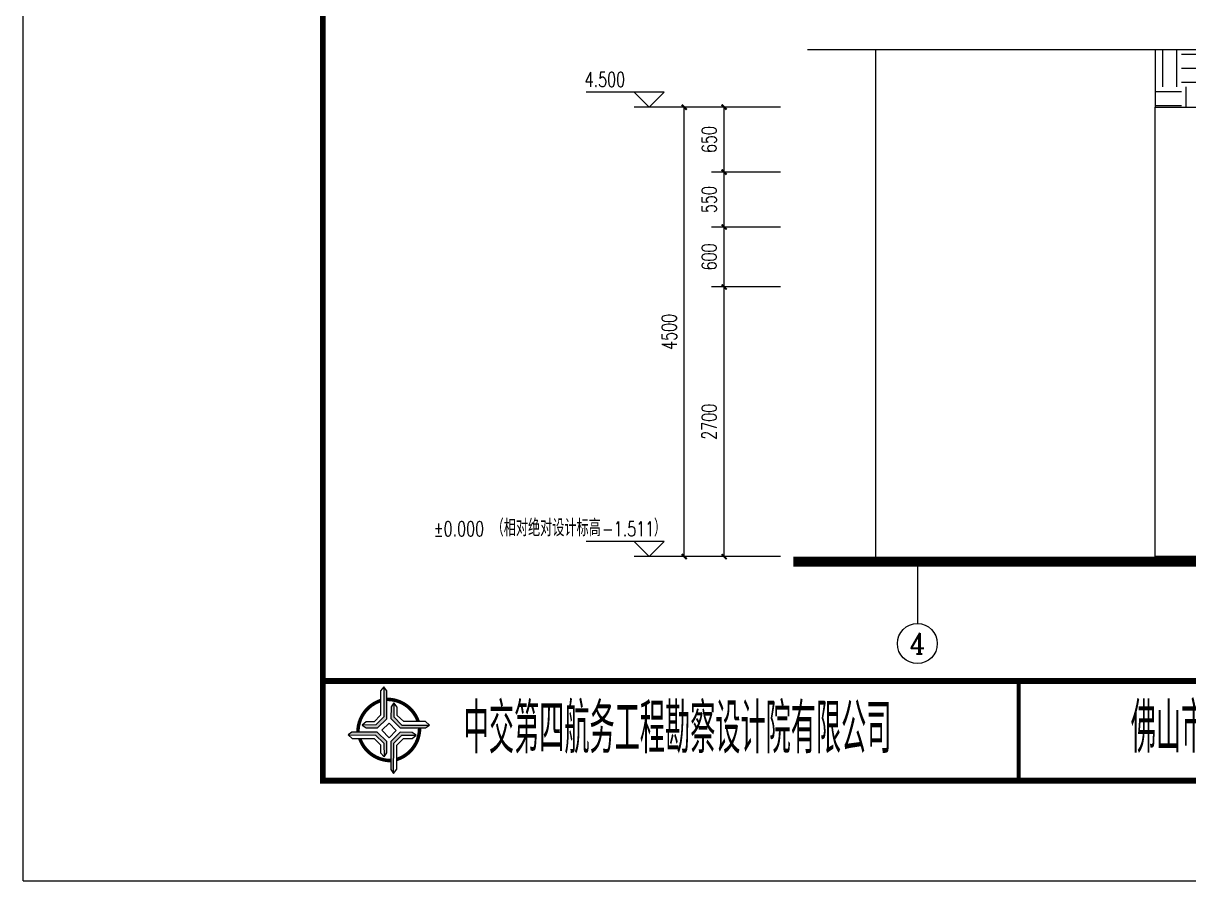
# Model space of a CAD drawing. Extents: x 45837 to 287007, y -98586 to 328021.
# Drawn here: x 119269 to 130941, y -39186 to -30601 of the extents above; entities that cross this region are included whole.
import ezdxf
from ezdxf.enums import TextEntityAlignment as Align

# ---------------------------------------------------------------- set-up
doc = ezdxf.new("R2010")
doc.units = 0
doc.header["$LTSCALE"] = 1000
doc.header["$MEASUREMENT"] = 0
for name, color, linetype in [('AXIS', 3, 'Continuous'), ('AXIS_TEXT', 7, 'Continuous'), ('DIM_ELEV', 3, 'Continuous'), ('DIM_SYMB', 3, 'Continuous'), ('HIDE_B', 7, 'Continuous'), ('PUB_DIM', 3, 'Continuous'), ('PUB_TEXT', 7, 'Continuous'), ('WALL', 9, 'Continuous'), ('图框', 7, 'Continuous')]:
    doc.layers.add(name, color=color, linetype=linetype)
doc.styles.add('_TCH_AXIS', font='COMPLEX', dxfattribs={"bigfont": 'GBCBIG'})
doc.styles.add('_TCH_DIM', font='SIMPLEX', dxfattribs={"bigfont": 'GBCBIG'})
doc.styles.add('COMPLEX', font='COMPLEX')
doc.styles.add('DIM_FONT', font='SIMPLEX', dxfattribs={"width": 0.7, "bigfont": 'GBCBIG'})
doc.styles.get("Standard").update_dxf_attribs({"font": 'gbenor.shx', "bigfont": 'gbcbig.shx'})
doc.dimstyles.new('DIMN50', dxfattribs={"dimscale": 0.5, "dimtxt": 300, "dimasz": 100, "dimexe": 250, "dimexo": 300, "dimgap": 150, "dimtad": 1, "dimdec": 0, "dimzin": 0, "dimdsep": 46, "dimtxsty": 'DIM_FONT', "dimblk": 'ARCHTICK', "dimcen": 0.09, "dimclrt": 7, "dimazin": 2, "dimtfac": 1, "dimtdec": 0, "dimtix": 1, "dimtmove": 2, "dimatfit": 3, "dimldrblk": 'ARCHTICK', "dimfxl": 0, "dimtolj": 1, "dimtzin": 0, "dimarcsym": 0})

# ---------------------------------------------------------------- blocks, each defined once
blk = doc.blocks.new('tb')
at = {"lineweight": -3}
h = blk.add_hatch(color=256, dxfattribs=at)
h.paths.add_polyline_path([(-1.23, -0.13), (-3.78, -0.14), (-4.14, -0.41), (-1.4, -0.44), (-0.56, -1.24), (-0.54, -2.62), (-0.27, -2.2), (-0.26, -1.06)])
h.paths.add_polyline_path([(0.13, -1.08), (0.14, -3.86), (0.41, -4.26), (0.44, -1.24), (1.25, -0.43), (2.66, -0.43), (2.26, -0.16), (1.07, -0.15)])
h.paths.add_polyline_path([(1.08, 0.3), (3.62, 0.3), (4.02, 0.56), (1.25, 0.57), (0.43, 1.39), (0.43, 2.8), (0.16, 2.41), (0.15, 1.24)])
h.paths.add_polyline_path([(-0.28, 1.21), (-0.28, 3.99), (-0.56, 4.39), (-0.57, 1.41), (-1.38, 0.6), (-2.74, 0.56), (-2.33, 0.3), (-1.2, 0.29)])
for p, q in [((-0.56, 4.39), (-0.57, 1.41)), ((0.43, 2.8), (0.43, 1.39)), ((-0.57, 1.41), (-1.38, 0.6)), ((0.43, 1.39), (1.25, 0.57)), ((-1.38, 0.6), (-2.74, 0.56)), ((1.25, 0.57), (4.02, 0.56)), ((-4.14, -0.41), (-1.4, -0.44)), ((-1.4, -0.44), (-0.56, -1.24)), ((0.44, -1.24), (1.25, -0.43)), ((1.25, -0.43), (2.66, -0.43)), ((-0.56, -1.24), (-0.54, -2.62)), ((0.41, -4.26), (0.44, -1.24))]:
    blk.add_line(p, q, dxfattribs=at)
at = {"lineweight": -3, "flags": 128}
for points in [[(-0.9, 3.99), (-0.9, 1.58), (-1.53, 0.91), (-2.34, 0.91), (-2.74, 0.56), (-2.33, 0.3), (-1.2, 0.29), (-0.28, 1.21), (-0.28, 3.99), (-0.56, 4.39)], [(3.62, 0.92), (1.43, 0.92), (0.77, 1.54), (0.77, 2.38), (0.43, 2.8), (0.16, 2.41), (0.15, 1.24), (1.08, 0.3), (3.62, 0.3), (4.02, 0.56)], [(-0.04, 0.77), (0.68, 0.04), (-0.04, -0.69), (-0.77, 0.05)], [(-3.73, -0.76), (-1.54, -0.76), (-0.89, -1.39), (-0.89, -2.21), (-0.54, -2.62), (-0.27, -2.2), (-0.26, -1.06), (-1.23, -0.13), (-3.78, -0.14), (-4.14, -0.41)], [(0.75, -3.85), (0.75, -1.43), (1.4, -0.78), (2.26, -0.78), (2.66, -0.43), (2.26, -0.16), (1.07, -0.15), (0.13, -1.08), (0.14, -3.86), (0.41, -4.26)]]:
    blk.add_lwpolyline(points, close=True, dxfattribs=at)
at = {"lineweight": -3, "const_width": 0.35, "flags": 128}
for points in [[(-0.9, 3.02, 0.324167), (-3.16, -0.14)], [(2.88, 0.92, 0.324403), (-0.24, 3.15)], [(0.75, -2.86, 0.325418), (3.02, 0.26)], [(-2.98, -0.76, 0.322976), (0.14, -2.98)]]:
    blk.add_lwpolyline(points, format="xyb", dxfattribs=at)
blk = doc.blocks.new('_ArchTick')
at = {"color": 0, "linetype": 'ByBlock', "const_width": 0.4}
blk.add_lwpolyline([(-0.5, -0.5), (0.5, 0.5)], dxfattribs=at)
blk = doc.blocks.new('*D416')
at = {"layer": 'Defpoints', "color": 0}
for p in [(125888, -31441), (126603, -31441), (126603, -35941)]:
    blk.add_point(p, dxfattribs=at)
at = {"layer": 'PUB_DIM', "color": 0, "lineweight": -2}
for p, q in [((126453, -31441), (125763, -31441)), ((125888, -35941), (125888, -31441)), ((126453, -35941), (125763, -35941))]:
    blk.add_line(p, q, dxfattribs=at)
at = {"layer": 'PUB_DIM', "color": 0, "lineweight": -2, "xscale": 50, "yscale": 50, "zscale": 50}
for p, rotation in [((125888, -31441), 90), ((125888, -35941), 270)]:
    blk.add_blockref('_ArchTick', p, dxfattribs=dict(at, rotation=rotation))
at = {"layer": 'PUB_DIM', "color": 7, "insert": (125738, -33691), "char_height": 150, "attachment_point": 5, "rotation": 90, "style": 'DIM_FONT'}
blk.add_mtext('\\A1;4500', dxfattribs=at)
blk = doc.blocks.new('*D417')
at = {"layer": 'Defpoints', "color": 0}
for p in [(126288, -31441), (127003, -31441), (127003, -32091)]:
    blk.add_point(p, dxfattribs=at)
at = {"layer": 'PUB_DIM', "color": 0, "lineweight": -2}
for p, q in [((126853, -31441), (126163, -31441)), ((126288, -32091), (126288, -31441)), ((126853, -32091), (126163, -32091))]:
    blk.add_line(p, q, dxfattribs=at)
at = {"layer": 'PUB_DIM', "color": 0, "lineweight": -2, "xscale": 50, "yscale": 50, "zscale": 50}
for p, rotation in [((126288, -31441), 90), ((126288, -32091), 270)]:
    blk.add_blockref('_ArchTick', p, dxfattribs=dict(at, rotation=rotation))
at = {"layer": 'PUB_DIM', "color": 7, "insert": (126138, -31766), "char_height": 150, "attachment_point": 5, "rotation": 90, "style": 'DIM_FONT'}
blk.add_mtext('\\A1;650', dxfattribs=at)
blk = doc.blocks.new('*D418')
at = {"layer": 'Defpoints', "color": 0}
for p in [(126288, -32091), (127003, -32091), (127003, -32641)]:
    blk.add_point(p, dxfattribs=at)
at = {"layer": 'PUB_DIM', "color": 0, "lineweight": -2}
for p, q in [((126853, -32091), (126163, -32091)), ((126288, -32641), (126288, -32091)), ((126853, -32641), (126163, -32641))]:
    blk.add_line(p, q, dxfattribs=at)
at = {"layer": 'PUB_DIM', "color": 0, "lineweight": -2, "xscale": 50, "yscale": 50, "zscale": 50}
for p, rotation in [((126288, -32091), 90), ((126288, -32641), 270)]:
    blk.add_blockref('_ArchTick', p, dxfattribs=dict(at, rotation=rotation))
at = {"layer": 'PUB_DIM', "color": 7, "insert": (126138, -32366), "char_height": 150, "attachment_point": 5, "rotation": 90, "style": 'DIM_FONT'}
blk.add_mtext('\\A1;550', dxfattribs=at)
blk = doc.blocks.new('*D419')
at = {"layer": 'Defpoints', "color": 0}
for p in [(126288, -32641), (127003, -32641), (127003, -33241)]:
    blk.add_point(p, dxfattribs=at)
at = {"layer": 'PUB_DIM', "color": 0, "lineweight": -2}
for p, q in [((126853, -32641), (126163, -32641)), ((126288, -33241), (126288, -32641)), ((126853, -33241), (126163, -33241))]:
    blk.add_line(p, q, dxfattribs=at)
at = {"layer": 'PUB_DIM', "color": 0, "lineweight": -2, "xscale": 50, "yscale": 50, "zscale": 50}
for p, rotation in [((126288, -32641), 90), ((126288, -33241), 270)]:
    blk.add_blockref('_ArchTick', p, dxfattribs=dict(at, rotation=rotation))
at = {"layer": 'PUB_DIM', "color": 7, "insert": (126138, -32941), "char_height": 150, "attachment_point": 5, "rotation": 90, "style": 'DIM_FONT'}
blk.add_mtext('\\A1;600', dxfattribs=at)
blk = doc.blocks.new('*D420')
at = {"layer": 'Defpoints', "color": 0}
for p in [(126288, -33241), (127003, -33241), (127003, -35941)]:
    blk.add_point(p, dxfattribs=at)
at = {"layer": 'PUB_DIM', "color": 0, "lineweight": -2}
for p, q in [((126853, -33241), (126163, -33241)), ((126288, -35941), (126288, -33241)), ((126853, -35941), (126163, -35941))]:
    blk.add_line(p, q, dxfattribs=at)
at = {"layer": 'PUB_DIM', "color": 0, "lineweight": -2, "xscale": 50, "yscale": 50, "zscale": 50}
for p, rotation in [((126288, -33241), 90), ((126288, -35941), 270)]:
    blk.add_blockref('_ArchTick', p, dxfattribs=dict(at, rotation=rotation))
at = {"layer": 'PUB_DIM', "color": 7, "insert": (126138, -34591), "char_height": 150, "attachment_point": 5, "rotation": 90, "style": 'DIM_FONT'}
blk.add_mtext('\\A1;2700', dxfattribs=at)
blk = doc.blocks.new('_AXISO')
blk.add_circle((0, 0), 0.5)
at = {"layer": 'AXIS_TEXT', "style": 'COMPLEX', "width": 1.041667}
blk.add_attdef('A', text='', height=0.56, dxfattribs=at).set_placement((-0.25, -0.28), (0.25, -0.28), align=Align.FIT)

msp = doc.modelspace()

# ---------------------------------------------------------------- hatches: boundary and pattern name
h = msp.add_hatch()
h.set_pattern_fill('土壤', color=256, scale=100)
h.set_pattern_definition([(0, (-4130.4, -2690.5), (375, 375), [375, -375]), (0, (-4130.4, -2549.86), (375, 375), [375, -375]), (0, (-4130.4, -2409.24), (375, 375), [375, -375]), (90, (-4083.5, -2362.36), (-375, 375), [375, -375]), (90, (-3942.9, -2362.36), (-375, 375), [375, -375]), (90, (-3802.27, -2362.36), (-375, 375), [375, -375])])
h.paths.add_polyline_path([(130604.9, -30866.5), (150804.9, -30866.5), (150804.9, -31440.5), (130604.9, -31440.5)])

# ---------------------------------------------------------------- linework, layer by layer
for p, q in [((130604.9, -30866.5), (127804.9, -30866.5)), ((127804.9, -30866.5), (127804.9, -35990.5)), ((130604.9, -30866.5), (130604.9, -31440.5))]:
    msp.add_line(p, q)
msp.add_lwpolyline([(130604.9, -31440.5), (150804.9, -31440.5), (150804.9, -35940.5), (130604.9, -35940.5)], close=True)
at = {"const_width": 100}
msp.add_lwpolyline([(126982.1, -35990.5), (151446, -35990.5)], dxfattribs=at)
at = {"layer": 'AXIS'}
msp.add_line((128223.3, -35990.5), (128223.3, -36611.8), dxfattribs=at)
at = {"layer": 'DIM_ELEV'}
for p, q in [((125688.3, -31290.5), (124905.8, -31290.5)), ((125538.3, -31440.5), (125388.3, -31290.5)), ((125538.3, -31440.5), (125688.3, -31290.5)), ((125888.3, -31440.5), (125388.3, -31440.5)), ((125688.3, -35790.5), (124905.8, -35790.5)), ((125538.3, -35940.5), (125388.3, -35790.5)), ((125538.3, -35940.5), (125688.3, -35790.5)), ((125888.3, -35940.5), (125388.3, -35940.5))]:
    msp.add_line(p, q, dxfattribs=at)
at = {"layer": 'DIM_SYMB'}
msp.add_lwpolyline([(151456.6, -30866.5), (139345.6, -30866.5), (139307.4, -30971.5), (139270.4, -30761.5), (139233.1, -30866.5), (127122.1, -30866.5)], dxfattribs=at)
at = {"layer": 'HIDE_B', "flags": 128}
msp.add_lwpolyline([(122268.6, -37186.1), (122268.6, -37186.1), (122268.6, -37186.1), (122268.6, -10486.1), (122268.6, -10486.1), (122268.6, -10486.1), (160268.6, -10486.1), (160268.6, -10486.1), (160268.6, -10486.1), (160268.6, -10486.1), (160268.6, -10486.1), (160268.6, -10486.1), (160268.6, -37186.1), (160268.6, -37186.1), (122268.6, -37186.1)], close=True, dxfattribs=at)
at = {"layer": 'WALL', "color": 0}
msp.add_line((119268.6, -39186.1), (161318.6, -39186.1), dxfattribs=at)
at = {"layer": '图框', "linetype": 'Continuous'}
msp.add_lwpolyline([(119268.6, -39186.1), (119268.6, -9486.1)], dxfattribs=at)
at = {"layer": '图框', "linetype": 'Continuous', "const_width": 60}
for points in [[(160268.6, -10486.1), (122268.6, -10486.1), (122268.6, -38186.1), (160268.6, -38186.1), (160268.6, -10486.1)], [(122268.6, -37186.1), (160268.6, -37186.1)]]:
    msp.add_lwpolyline(points, dxfattribs=at)
at = {"layer": '图框', "const_width": 40}
msp.add_lwpolyline([(129237.5, -37186.1), (129237.5, -38186.1)], dxfattribs=at)

# ---------------------------------------------------------------- block references
at = {"lineweight": -3, "xscale": 100, "yscale": 100, "zscale": 100}
msp.add_blockref('tb', (122936, -37685.5), dxfattribs=at)
at = {"layer": 'AXIS'}
ref = msp.add_blockref('_AXISO', (128223.3, -36811.8), dxfattribs=dict(at, xscale=400, yscale=400, zscale=400))
ref.add_attrib('A', '4', dxfattribs={"layer": 'AXIS_TEXT', "height": 208.3, "style": '_TCH_AXIS'}).set_placement((128143.9, -36916), (128302.7, -36916), align=Align.FIT)

# ---------------------------------------------------------------- texts
at = {"layer": 'PUB_TEXT', "style": '_TCH_DIM', "width": 0.705882}
for s, p in [('4.500', (124890.8, -31238)), ('%%P0.000', (123379.2, -35738)), ('-1.511', (125065.1, -35738))]:
    msp.add_text(s, height=148.75, dxfattribs=at).set_placement(p)
at = {"layer": 'PUB_TEXT', "style": '_TCH_DIM'}
for s, height, p in [('（相对绝对设计标高', 168.79, (123959.2, -35738)), ('）', 168.8, (125585.1, -35738))]:
    msp.add_text(s, height=height, dxfattribs=at).set_placement(p)
at = {"layer": '图框', "width": 0.7}
for s, p in [('佛山市禅城区南庄二桥北延线道路工程', (132503.1, -37654.6)), ('中交第四航务工程勘察设计院有限公司', (125821.5, -37661.2))]:
    msp.add_text(s, height=500, dxfattribs=at).set_placement(p, align=Align.MIDDLE_CENTER)

# ---------------------------------------------------------------- dimensions: what is measured, and where the dimension line sits
at = {"layer": 'PUB_DIM'}
for p1, p2, distance, picture, middle in [((126602.6, -35940.5), (126602.6, -31440.5), 714.3, '*D416', (125738.3, -33690.5)), ((127002.6, -32090.5), (127002.6, -31440.5), 714.3, '*D417', (126138.3, -31765.5)), ((127002.6, -32640.5), (127002.6, -32090.5), 714.3, '*D418', (126138.3, -32365.5)), ((127002.64, -33240.9565), (127002.64, -32640.5041), 714.3453, '*D419', (126138.2947, -32940.7303)), ((127002.64, -35940.5041), (127002.64, -33240.9565), 714.3453, '*D420', (126138.2947, -34590.7303))]:
    dim = msp.add_aligned_dim(p1=p1, p2=p2, distance=distance, dimstyle='DIMN50', dxfattribs=at)
    dim.commit()
    dim.dimension.update_dxf_attribs({"geometry": picture, "text_midpoint": middle})

doc.saveas('drawing.dxf')
